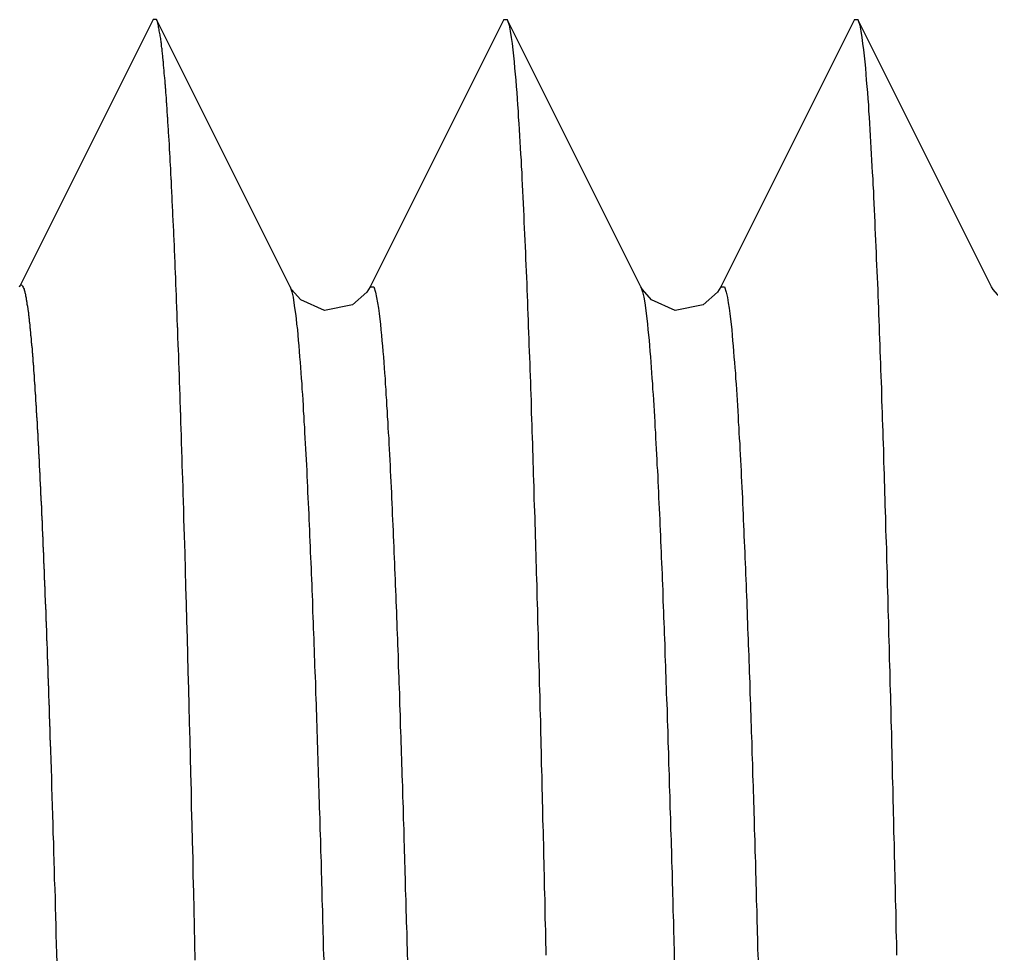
# Model space of a CAD drawing. Header units: millimetres. Extents: x 0 to 3800, y -67 to 2530.
# Drawn here: x 2217.874 to 2222.142, y 978.531 to 982.636 of the extents above; entities that cross this region are included whole.
import ezdxf

# ---------------------------------------------------------------- set-up
doc = ezdxf.new("R2010")
doc.units = ezdxf.units.MM
doc.layers.add('내부선 및 부속', color=4, linetype='Continuous')

msp = doc.modelspace()

# ---------------------------------------------------------------- linework, layer by layer
at = {"layer": '내부선 및 부속', "linetype": 'Continuous'}
for p, q in [((2218.4606, 982.6357), (2217.8738, 981.4625)), ((2218.4752, 982.6357), (2218.4606, 982.6357)), ((2219.0621, 981.4625), (2218.4752, 982.6357)), ((2220.0004, 982.6357), (2219.4136, 981.4625)), ((2220.0004, 982.6357), (2220.015, 982.6357)), ((2220.6019, 981.4625), (2220.015, 982.6357)), ((2221.5402, 982.6357), (2220.9534, 981.4625)), ((2221.5402, 982.6357), (2221.5549, 982.6357)), ((2222.1417, 981.4625), (2221.5549, 982.6357))]:
    msp.add_line(p, q, dxfattribs=at)
at = {"layer": '내부선 및 부속', "linetype": 'Continuous', "flags": 128}
for points in [[(2218.5959, 980.4425), (2218.5959, 980.4485), (2218.5959, 980.4535), (2218.5959, 980.4595), (2218.5959, 980.4655), (2218.5949, 980.4715), (2218.5949, 980.4765), (2218.5949, 980.4825), (2218.5949, 980.4885), (2218.5949, 980.4945), (2218.5949, 980.4995), (2218.5939, 980.5055), (2218.5939, 980.5115), (2218.5939, 980.5175), (2218.5939, 980.5225), (2218.5939, 980.5285), (2218.5939, 980.5345), (2218.5929, 980.5405), (2218.5929, 980.5455), (2218.5929, 980.5515), (2218.5929, 980.5575), (2218.5929, 980.5625), (2218.5919, 980.5685), (2218.5919, 980.5745), (2218.5919, 980.5805), (2218.5919, 980.5855), (2218.5919, 980.5915), (2218.5919, 980.5975), (2218.5909, 980.6035), (2218.5909, 980.6085), (2218.5909, 980.6145), (2218.5909, 980.6205), (2218.5909, 980.6265), (2218.5909, 980.6315), (2218.5899, 980.6375), (2218.5899, 980.6435), (2218.5899, 980.6495), (2218.5899, 980.6545), (2218.5899, 980.6605), (2218.5889, 980.6665), (2218.5889, 980.6715), (2218.5889, 980.6775), (2218.5889, 980.6835), (2218.5889, 980.6895), (2218.5889, 980.6945), (2218.5879, 980.7005), (2218.5879, 980.7065), (2218.5879, 980.7125), (2218.5879, 980.7175), (2218.5879, 980.7235), (2218.5869, 980.7295), (2218.5869, 980.7355), (2218.5869, 980.7405), (2218.5869, 980.7465), (2218.5869, 980.7525), (2218.5869, 980.7585), (2218.5859, 980.7635), (2218.5859, 980.7695), (2218.5859, 980.7755), (2218.5859, 980.7805), (2218.5859, 980.7865), (2218.5849, 980.7925), (2218.5849, 980.7985), (2218.5849, 980.8035), (2218.5849, 980.8095), (2218.5849, 980.8155), (2218.5849, 980.8215), (2218.5839, 980.8265), (2218.5839, 980.8325), (2218.5839, 980.8385), (2218.5839, 980.8445), (2218.5839, 980.8495), (2218.5829, 980.8555), (2218.5829, 980.8615), (2218.5829, 980.8675), (2218.5829, 980.8725), (2218.5829, 980.8785), (2218.5819, 980.8845), (2218.5819, 980.8895), (2218.5819, 980.8955), (2218.5819, 980.9015), (2218.5819, 980.9075), (2218.5809, 980.9125), (2218.5809, 980.9185), (2218.5809, 980.9245), (2218.5809, 980.9305), (2218.5809, 980.9355), (2218.5809, 980.9415), (2218.5799, 980.9475), (2218.5799, 980.9535), (2218.5799, 980.9585), (2218.5799, 980.9645), (2218.5799, 980.9705), (2218.5789, 980.9765), (2218.5789, 980.9815), (2218.5789, 980.9875), (2218.5789, 980.9935), (2218.5789, 980.9985), (2218.5779, 981.0045), (2218.5779, 981.0105), (2218.5779, 981.0165), (2218.5779, 981.0165), (2218.5779, 981.0215), (2218.5779, 981.0275), (2218.5769, 981.0335), (2218.5769, 981.0395), (2218.5769, 981.0445), (2218.5769, 981.0505), (2218.5769, 981.0565), (2218.5759, 981.0625), (2218.5759, 981.0675), (2218.5759, 981.0735), (2218.5759, 981.0795), (2218.5759, 981.0855), (2218.5749, 981.0905), (2218.5749, 981.0965), (2218.5749, 981.1025), (2218.5749, 981.1075), (2218.5749, 981.1135), (2218.5739, 981.1195), (2218.5739, 981.1255), (2218.5739, 981.1305), (2218.5739, 981.1365), (2218.5739, 981.1425), (2218.5729, 981.1485), (2218.5729, 981.1535), (2218.5729, 981.1595), (2218.5729, 981.1655), (2218.5729, 981.1715), (2218.5719, 981.1765), (2218.5719, 981.1825), (2218.5719, 981.1885), (2218.5719, 981.1935), (2218.5709, 981.1995), (2218.5709, 981.2055), (2218.5709, 981.2115), (2218.5709, 981.2165), (2218.5709, 981.2225), (2218.5699, 981.2285), (2218.5699, 981.2345), (2218.5699, 981.2395), (2218.5699, 981.2455), (2218.5699, 981.2515), (2218.5689, 981.2575), (2218.5689, 981.2625), (2218.5689, 981.2685), (2218.5689, 981.2745), (2218.5689, 981.2805), (2218.5679, 981.2855), (2218.5679, 981.2915), (2218.5679, 981.2975), (2218.5679, 981.3025), (2218.5669, 981.3085), (2218.5669, 981.3145), (2218.5669, 981.3205), (2218.5669, 981.3255), (2218.5669, 981.3315), (2218.5659, 981.3375), (2218.5659, 981.3435), (2218.5659, 981.3485), (2218.5659, 981.3545), (2218.5649, 981.3605), (2218.5649, 981.3665), (2218.5649, 981.3715), (2218.5649, 981.3775), (2218.5649, 981.3835), (2218.5639, 981.3895), (2218.5639, 981.3945), (2218.5639, 981.4005), (2218.5639, 981.4065), (2218.5629, 981.4115), (2218.5629, 981.4175), (2218.5629, 981.4235), (2218.5629, 981.4295), (2218.5629, 981.4345), (2218.5619, 981.4405), (2218.5619, 981.4465), (2218.5619, 981.4525), (2218.5619, 981.4575), (2218.5609, 981.4635), (2218.5609, 981.4695), (2218.5609, 981.4755), (2218.5609, 981.4805), (2218.5609, 981.4865), (2218.5599, 981.4925), (2218.5599, 981.4975), (2218.5599, 981.5035), (2218.5599, 981.5095), (2218.5589, 981.5155), (2218.5589, 981.5205), (2218.5589, 981.5265), (2218.5589, 981.5325), (2218.5579, 981.5385), (2218.5579, 981.5435), (2218.5579, 981.5495), (2218.5579, 981.5555), (2218.5569, 981.5615), (2218.5569, 981.5665), (2218.5569, 981.5725), (2218.5569, 981.5785), (2218.5559, 981.5845), (2218.5559, 981.5895), (2218.5559, 981.5895), (2218.5559, 981.5955), (2218.5559, 981.6015), (2218.5559, 981.6065), (2218.5549, 981.6125), (2218.5549, 981.6185), (2218.5549, 981.6245), (2218.5549, 981.6295), (2218.5539, 981.6355), (2218.5539, 981.6415), (2218.5539, 981.6475), (2218.5539, 981.6525), (2218.5529, 981.6585), (2218.5529, 981.6645), (2218.5529, 981.6705), (2218.5529, 981.6755), (2218.5519, 981.6815), (2218.5519, 981.6875), (2218.5519, 981.6925), (2218.5509, 981.6985), (2218.5509, 981.7045), (2218.5509, 981.7105), (2218.5509, 981.7155), (2218.5499, 981.7215), (2218.5499, 981.7275), (2218.5499, 981.7335), (2218.5499, 981.7385), (2218.5489, 981.7445), (2218.5489, 981.7505), (2218.5489, 981.7565), (2218.5489, 981.7615), (2218.5479, 981.7675), (2218.5479, 981.7735), (2218.5479, 981.7785), (2218.5479, 981.7845), (2218.5469, 981.7905), (2218.5469, 981.7965), (2218.5469, 981.8015), (2218.5459, 981.8075), (2218.5459, 981.8135), (2218.5459, 981.8195), (2218.5459, 981.8245), (2218.5449, 981.8305), (2218.5449, 981.8365), (2218.5449, 981.8425), (2218.5449, 981.8475), (2218.5439, 981.8535), (2218.5439, 981.8595), (2218.5439, 981.8645), (2218.5429, 981.8705), (2218.5429, 981.8765), (2218.5429, 981.8825), (2218.5429, 981.8875), (2218.5419, 981.8935), (2218.5419, 981.8995), (2218.5419, 981.9055), (2218.5409, 981.9105), (2218.5409, 981.9165), (2218.5409, 981.9225), (2218.5409, 981.9285), (2218.5399, 981.9335), (2218.5399, 981.9395), (2218.5399, 981.9455), (2218.5389, 981.9505), (2218.5389, 981.9565), (2218.5389, 981.9625), (2218.5379, 981.9685), (2218.5379, 981.9735), (2218.5379, 981.9795), (2218.5379, 981.9855), (2218.5369, 981.9915), (2218.5369, 981.9965), (2218.5369, 982.0025), (2218.5359, 982.0085), (2218.5359, 982.0135), (2218.5359, 982.0195), (2218.5349, 982.0255), (2218.5349, 982.0315), (2218.5349, 982.0365), (2218.5339, 982.0425), (2218.5339, 982.0485), (2218.5339, 982.0545), (2218.5329, 982.0595), (2218.5329, 982.0655), (2218.5329, 982.0715), (2218.5329, 982.0775), (2218.5319, 982.0825), (2218.5319, 982.0885), (2218.5319, 982.0945), (2218.5309, 982.0995), (2218.5309, 982.1055), (2218.5309, 982.1115), (2218.5299, 982.1175), (2218.5299, 982.1225), (2218.5299, 982.1285), (2218.5289, 982.1345), (2218.5289, 982.1405), (2218.5279, 982.1455), (2218.5279, 982.1515), (2218.5279, 982.1575), (2218.5269, 982.1625), (2218.5269, 982.1625), (2218.5269, 982.1685), (2218.5269, 982.1745), (2218.5259, 982.1805), (2218.5259, 982.1855), (2218.5259, 982.1915), (2218.5249, 982.1975), (2218.5249, 982.2035), (2218.5239, 982.2085), (2218.5239, 982.2145), (2218.5239, 982.2205), (2218.5229, 982.2255), (2218.5229, 982.2315), (2218.5229, 982.2375), (2218.5219, 982.2435), (2218.5219, 982.2485), (2218.5209, 982.2545), (2218.5209, 982.2605), (2218.5209, 982.2665), (2218.5199, 982.2715), (2218.5199, 982.2775), (2218.5189, 982.2835), (2218.5189, 982.2885), (2218.5189, 982.2945), (2218.5179, 982.3005), (2218.5179, 982.3065), (2218.5169, 982.3115), (2218.5169, 982.3175), (2218.5159, 982.3235), (2218.5159, 982.3295), (2218.5149, 982.3345), (2218.5149, 982.3405), (2218.5149, 982.3465), (2218.5139, 982.3515), (2218.5139, 982.3575), (2218.5129, 982.3635), (2218.5129, 982.3695), (2218.5119, 982.3745), (2218.5119, 982.3805), (2218.5109, 982.3865), (2218.5109, 982.3915), (2218.5099, 982.3975), (2218.5099, 982.4035), (2218.5089, 982.4095), (2218.5089, 982.4145), (2218.5079, 982.4205), (2218.5079, 982.4265), (2218.5069, 982.4315), (2218.5069, 982.4375), (2218.5059, 982.4435), (2218.5059, 982.4495), (2218.5049, 982.4545), (2218.5049, 982.4605), (2218.5039, 982.4665), (2218.5029, 982.4725), (2218.5029, 982.4775), (2218.5019, 982.4835), (2218.5019, 982.4895), (2218.5009, 982.4945), (2218.4999, 982.5005), (2218.4999, 982.5065), (2218.4989, 982.5115), (2218.4979, 982.5175), (2218.4979, 982.5235), (2218.4969, 982.5295), (2218.4959, 982.5345), (2218.4959, 982.5405), (2218.4949, 982.5465), (2218.4939, 982.5515), (2218.4929, 982.5575), (2218.4919, 982.5635), (2218.4909, 982.5685), (2218.4899, 982.5745), (2218.4889, 982.5805), (2218.4879, 982.5855), (2218.4869, 982.5915), (2218.4859, 982.5975), (2218.4849, 982.6025), (2218.4839, 982.6085), (2218.4829, 982.6135), (2218.4809, 982.6195), (2218.4799, 982.6255), (2218.4779, 982.6305), (2218.4749, 982.6355), (2218.4749, 982.6355)], [(2220.0149, 982.6355), (2220.0239, 982.6105), (2220.0289, 982.5835), (2220.0329, 982.5565), (2220.0369, 982.5295), (2220.0399, 982.5025), (2220.0429, 982.4765), (2220.0459, 982.4495), (2220.0479, 982.4225), (2220.0499, 982.3955), (2220.0529, 982.3685), (2220.0549, 982.3415), (2220.0569, 982.3145), (2220.0589, 982.2875), (2220.0609, 982.2605), (2220.0629, 982.2335), (2220.0639, 982.2065), (2220.0659, 982.1795), (2220.0679, 982.1525), (2220.0699, 982.1255), (2220.0709, 982.0985), (2220.0729, 982.0715), (2220.0739, 982.0445), (2220.0759, 982.0175), (2220.0769, 981.9905), (2220.0789, 981.9635), (2220.0799, 981.9365), (2220.0809, 981.9095), (2220.0829, 981.8825), (2220.0839, 981.8555), (2220.0849, 981.8285), (2220.0869, 981.8005), (2220.0879, 981.7735), (2220.0889, 981.7465), (2220.0899, 981.7195), (2220.0919, 981.6925), (2220.0929, 981.6655), (2220.0939, 981.6385), (2220.0949, 981.6115), (2220.0959, 981.5845), (2220.0969, 981.5575), (2220.0989, 981.5305), (2220.0999, 981.5035), (2220.1009, 981.4765), (2220.1019, 981.4495), (2220.1029, 981.4225), (2220.1039, 981.3955), (2220.1049, 981.3685), (2220.1059, 981.3415), (2220.1069, 981.3145), (2220.1079, 981.2875), (2220.1089, 981.2605), (2220.1099, 981.2335), (2220.1109, 981.2065), (2220.1119, 981.1795), (2220.1129, 981.1525), (2220.1139, 981.1255), (2220.1149, 981.0985), (2220.1159, 981.0705), (2220.1169, 981.0435), (2220.1179, 981.0165), (2220.1189, 980.9895), (2220.1199, 980.9625), (2220.1209, 980.9355), (2220.1209, 980.9085), (2220.1219, 980.8815), (2220.1229, 980.8545), (2220.1239, 980.8275), (2220.1249, 980.8005), (2220.1259, 980.7735), (2220.1269, 980.7465), (2220.1279, 980.7195), (2220.1279, 980.6925), (2220.1289, 980.6655), (2220.1299, 980.6385), (2220.1309, 980.6115), (2220.1319, 980.5845), (2220.1329, 980.5575), (2220.1329, 980.5305), (2220.1339, 980.5035), (2220.1349, 980.4755), (2220.1359, 980.4485), (2220.1369, 980.4215), (2220.1379, 980.3945), (2220.1379, 980.3675), (2220.1389, 980.3405), (2220.1399, 980.3135), (2220.1409, 980.2865), (2220.1409, 980.2595), (2220.1419, 980.2325), (2220.1429, 980.2055), (2220.1439, 980.1785), (2220.1449, 980.1515), (2220.1449, 980.1245), (2220.1459, 980.0975), (2220.1469, 980.0705), (2220.1479, 980.0435), (2220.1479, 980.0165), (2220.1489, 979.9895), (2220.1499, 979.9625), (2220.1509, 979.9355), (2220.1509, 979.9355), (2220.1509, 979.9075), (2220.1519, 979.8805), (2220.1529, 979.8535), (2220.1529, 979.8265), (2220.1539, 979.7995), (2220.1549, 979.7725), (2220.1559, 979.7455), (2220.1559, 979.7185), (2220.1569, 979.6915), (2220.1579, 979.6645), (2220.1579, 979.6375), (2220.1589, 979.6105), (2220.1599, 979.5835), (2220.1609, 979.5565), (2220.1609, 979.5295), (2220.1619, 979.5025), (2220.1629, 979.4755), (2220.1629, 979.4485), (2220.1639, 979.4215), (2220.1649, 979.3945), (2220.1649, 979.3665), (2220.1659, 979.3395), (2220.1669, 979.3125), (2220.1669, 979.2855), (2220.1679, 979.2585), (2220.1689, 979.2315), (2220.1689, 979.2045), (2220.1699, 979.1775), (2220.1709, 979.1505), (2220.1709, 979.1235), (2220.1719, 979.0965), (2220.1729, 979.0695), (2220.1729, 979.0425), (2220.1739, 979.0155), (2220.1739, 978.9885), (2220.1749, 978.9615), (2220.1759, 978.9345), (2220.1759, 978.9075), (2220.1769, 978.8805), (2220.1779, 978.8525), (2220.1779, 978.8255), (2220.1789, 978.7985), (2220.1799, 978.7715), (2220.1799, 978.7445), (2220.1809, 978.7175), (2220.1809, 978.6905), (2220.1819, 978.6635), (2220.1829, 978.6365), (2220.1829, 978.6095), (2220.1839, 978.5825), (2220.1849, 978.5555), (2220.1849, 978.5285)], [(2221.5549, 982.6355), (2221.5639, 982.6105), (2221.5679, 982.5835), (2221.5729, 982.5565), (2221.5759, 982.5295), (2221.5799, 982.5025), (2221.5829, 982.4765), (2221.5849, 982.4495), (2221.5879, 982.4225), (2221.5899, 982.3955), (2221.5919, 982.3685), (2221.5949, 982.3415), (2221.5969, 982.3145), (2221.5989, 982.2875), (2221.6009, 982.2605), (2221.6019, 982.2335), (2221.6039, 982.2065), (2221.6059, 982.1795), (2221.6079, 982.1525), (2221.6089, 982.1255), (2221.6109, 982.0985), (2221.6119, 982.0715), (2221.6139, 982.0445), (2221.6149, 982.0175), (2221.6169, 981.9905), (2221.6179, 981.9635), (2221.6199, 981.9365), (2221.6209, 981.9095), (2221.6229, 981.8825), (2221.6239, 981.8555), (2221.6249, 981.8285), (2221.6259, 981.8005), (2221.6279, 981.7735), (2221.6289, 981.7465), (2221.6299, 981.7195), (2221.6309, 981.6925), (2221.6329, 981.6655), (2221.6339, 981.6385), (2221.6349, 981.6115), (2221.6359, 981.5845), (2221.6369, 981.5575), (2221.6379, 981.5305), (2221.6389, 981.5035), (2221.6409, 981.4765), (2221.6419, 981.4495), (2221.6429, 981.4225), (2221.6439, 981.3955), (2221.6449, 981.3685), (2221.6459, 981.3415), (2221.6469, 981.3145), (2221.6479, 981.2875), (2221.6489, 981.2605), (2221.6499, 981.2335), (2221.6509, 981.2065), (2221.6519, 981.1795), (2221.6529, 981.1525), (2221.6539, 981.1255), (2221.6549, 981.0985), (2221.6559, 981.0705), (2221.6569, 981.0435), (2221.6579, 981.0165), (2221.6589, 980.9895), (2221.6589, 980.9625), (2221.6599, 980.9355), (2221.6609, 980.9085), (2221.6619, 980.8815), (2221.6629, 980.8545), (2221.6639, 980.8275), (2221.6649, 980.8005), (2221.6659, 980.7735), (2221.6669, 980.7465), (2221.6669, 980.7195), (2221.6679, 980.6925), (2221.6689, 980.6655), (2221.6699, 980.6385), (2221.6709, 980.6115), (2221.6719, 980.5845), (2221.6719, 980.5575), (2221.6729, 980.5305), (2221.6739, 980.5035), (2221.6749, 980.4755), (2221.6759, 980.4485), (2221.6769, 980.4215), (2221.6769, 980.3945), (2221.6779, 980.3675), (2221.6789, 980.3405), (2221.6799, 980.3135), (2221.6809, 980.2865), (2221.6809, 980.2595), (2221.6819, 980.2325), (2221.6829, 980.2055), (2221.6839, 980.1785), (2221.6839, 980.1515), (2221.6849, 980.1245), (2221.6859, 980.0975), (2221.6869, 980.0705), (2221.6869, 980.0435), (2221.6879, 980.0165), (2221.6889, 979.9895), (2221.6899, 979.9625), (2221.6899, 979.9355), (2221.6899, 979.9355), (2221.6909, 979.9075), (2221.6919, 979.8805), (2221.6929, 979.8535), (2221.6929, 979.8265), (2221.6939, 979.7995), (2221.6949, 979.7725), (2221.6949, 979.7455), (2221.6959, 979.7185), (2221.6969, 979.6915), (2221.6979, 979.6645), (2221.6979, 979.6375), (2221.6989, 979.6105), (2221.6999, 979.5835), (2221.6999, 979.5565), (2221.7009, 979.5295), (2221.7019, 979.5025), (2221.7019, 979.4755), (2221.7029, 979.4485), (2221.7039, 979.4215), (2221.7039, 979.3945), (2221.7049, 979.3665), (2221.7059, 979.3395), (2221.7059, 979.3125), (2221.7069, 979.2855), (2221.7079, 979.2585), (2221.7079, 979.2315), (2221.7089, 979.2045), (2221.7099, 979.1775), (2221.7099, 979.1505), (2221.7109, 979.1235), (2221.7119, 979.0965), (2221.7119, 979.0695), (2221.7129, 979.0425), (2221.7139, 979.0155), (2221.7139, 978.9885), (2221.7149, 978.9615), (2221.7159, 978.9345), (2221.7159, 978.9075), (2221.7169, 978.8805), (2221.7169, 978.8535), (2221.7179, 978.8255), (2221.7189, 978.7985), (2221.7189, 978.7715), (2221.7199, 978.7445), (2221.7209, 978.7175), (2221.7209, 978.6905), (2221.7219, 978.6635), (2221.7219, 978.6365), (2221.7229, 978.6095), (2221.7239, 978.5825), (2221.7239, 978.5555), (2221.7249, 978.5285)], [(2217.8739, 981.4625), (2217.8759, 981.4665), (2217.8789, 981.4695), (2217.8829, 981.4705), (2217.8859, 981.4685), (2217.8879, 981.4655), (2217.8899, 981.4605), (2217.8919, 981.4565), (2217.8939, 981.4525), (2217.8949, 981.4485), (2217.8959, 981.4445), (2217.8969, 981.4405), (2217.8979, 981.4375), (2217.8989, 981.4335), (2217.8999, 981.4295), (2217.8999, 981.4255), (2217.9009, 981.4225), (2217.9019, 981.4185), (2217.9029, 981.4145), (2217.9029, 981.4105), (2217.9039, 981.4065), (2217.9049, 981.4025), (2217.9049, 981.3985), (2217.9059, 981.3945), (2217.9069, 981.3905), (2217.9069, 981.3865), (2217.9079, 981.3815), (2217.9089, 981.3775), (2217.9089, 981.3735), (2217.9099, 981.3695), (2217.9109, 981.3655), (2217.9109, 981.3615), (2217.9119, 981.3575), (2217.9119, 981.3535), (2217.9129, 981.3495), (2217.9129, 981.3455), (2217.9139, 981.3415), (2217.9139, 981.3375), (2217.9149, 981.3335), (2217.9149, 981.3295), (2217.9149, 981.3255), (2217.9159, 981.3215), (2217.9159, 981.3175), (2217.9169, 981.3135), (2217.9169, 981.3095), (2217.9179, 981.3055), (2217.9179, 981.3015), (2217.9189, 981.2975), (2217.9189, 981.2935), (2217.9189, 981.2895), (2217.9199, 981.2855), (2217.9199, 981.2815), (2217.9209, 981.2775), (2217.9209, 981.2735), (2217.9209, 981.2695), (2217.9219, 981.2655), (2217.9219, 981.2615), (2217.9229, 981.2575), (2217.9229, 981.2535), (2217.9229, 981.2495), (2217.9239, 981.2455), (2217.9239, 981.2415), (2217.9249, 981.2375), (2217.9249, 981.2335), (2217.9249, 981.2295), (2217.9259, 981.2255), (2217.9259, 981.2215), (2217.9259, 981.2175), (2217.9269, 981.2135), (2217.9269, 981.2095), (2217.9269, 981.2055), (2217.9279, 981.2015), (2217.9279, 981.1975), (2217.9289, 981.1935), (2217.9289, 981.1895), (2217.9289, 981.1855), (2217.9299, 981.1815), (2217.9299, 981.1775), (2217.9299, 981.1735), (2217.9309, 981.1695), (2217.9309, 981.1655), (2217.9309, 981.1615), (2217.9309, 981.1575), (2217.9319, 981.1535), (2217.9319, 981.1495), (2217.9319, 981.1455), (2217.9329, 981.1415), (2217.9329, 981.1375), (2217.9329, 981.1325), (2217.9339, 981.1285), (2217.9339, 981.1245), (2217.9339, 981.1205), (2217.9349, 981.1165), (2217.9349, 981.1125), (2217.9349, 981.1085), (2217.9349, 981.1045), (2217.9359, 981.1005), (2217.9359, 981.0965), (2217.9359, 981.0925), (2217.9369, 981.0885), (2217.9369, 981.0845), (2217.9369, 981.0845), (2217.9369, 981.0805), (2217.9379, 981.0765), (2217.9379, 981.0725), (2217.9379, 981.0685), (2217.9379, 981.0645), (2217.9389, 981.0605), (2217.9389, 981.0565), (2217.9389, 981.0525), (2217.9389, 981.0485), (2217.9399, 981.0445), (2217.9399, 981.0405), (2217.9399, 981.0365), (2217.9409, 981.0325), (2217.9409, 981.0285), (2217.9409, 981.0245), (2217.9409, 981.0205), (2217.9419, 981.0165), (2217.9419, 981.0125), (2217.9419, 981.0085), (2217.9419, 981.0045), (2217.9429, 981.0005), (2217.9429, 980.9965), (2217.9429, 980.9925), (2217.9439, 980.9875), (2217.9439, 980.9835), (2217.9439, 980.9795), (2217.9439, 980.9755), (2217.9449, 980.9715), (2217.9449, 980.9675), (2217.9449, 980.9635), (2217.9449, 980.9595), (2217.9459, 980.9555), (2217.9459, 980.9515), (2217.9459, 980.9475), (2217.9459, 980.9435), (2217.9469, 980.9395), (2217.9469, 980.9355), (2217.9469, 980.9315), (2217.9469, 980.9275), (2217.9479, 980.9235), (2217.9479, 980.9195), (2217.9479, 980.9155), (2217.9479, 980.9115), (2217.9489, 980.9075), (2217.9489, 980.9035), (2217.9489, 980.8995), (2217.9489, 980.8955), (2217.9489, 980.8915), (2217.9499, 980.8875), (2217.9499, 980.8835), (2217.9499, 980.8795), (2217.9499, 980.8755), (2217.9509, 980.8715), (2217.9509, 980.8675), (2217.9509, 980.8635), (2217.9509, 980.8595), (2217.9519, 980.8555), (2217.9519, 980.8505), (2217.9519, 980.8465), (2217.9519, 980.8425), (2217.9519, 980.8385), (2217.9529, 980.8345), (2217.9529, 980.8305), (2217.9529, 980.8265), (2217.9529, 980.8225), (2217.9539, 980.8185), (2217.9539, 980.8145), (2217.9539, 980.8105), (2217.9539, 980.8065), (2217.9539, 980.8025), (2217.9549, 980.7985), (2217.9549, 980.7945), (2217.9549, 980.7905), (2217.9549, 980.7865), (2217.9559, 980.7825), (2217.9559, 980.7785), (2217.9559, 980.7745), (2217.9559, 980.7705), (2217.9559, 980.7665), (2217.9569, 980.7625), (2217.9569, 980.7585), (2217.9569, 980.7545), (2217.9569, 980.7505), (2217.9579, 980.7465), (2217.9579, 980.7425), (2217.9579, 980.7385), (2217.9579, 980.7345), (2217.9579, 980.7305), (2217.9589, 980.7265), (2217.9589, 980.7215), (2217.9589, 980.7175), (2217.9589, 980.7135), (2217.9589, 980.7095), (2217.9599, 980.7055), (2217.9599, 980.7015), (2217.9599, 980.6975), (2217.9599, 980.6935), (2217.9599, 980.6895), (2217.9609, 980.6855), (2217.9609, 980.6815), (2217.9609, 980.6815), (2217.9609, 980.6775), (2217.9609, 980.6735), (2217.9609, 980.6695), (2217.9619, 980.6655), (2217.9619, 980.6615), (2217.9619, 980.6575), (2217.9619, 980.6535), (2217.9619, 980.6495), (2217.9629, 980.6455), (2217.9629, 980.6415), (2217.9629, 980.6375), (2217.9629, 980.6335), (2217.9629, 980.6295), (2217.9639, 980.6255), (2217.9639, 980.6215), (2217.9639, 980.6175), (2217.9639, 980.6135), (2217.9639, 980.6095), (2217.9649, 980.6055), (2217.9649, 980.6015), (2217.9649, 980.5965), (2217.9649, 980.5925), (2217.9649, 980.5885), (2217.9659, 980.5845), (2217.9659, 980.5805), (2217.9659, 980.5765), (2217.9659, 980.5725), (2217.9659, 980.5685), (2217.9669, 980.5645), (2217.9669, 980.5605), (2217.9669, 980.5565), (2217.9669, 980.5525), (2217.9669, 980.5485), (2217.9679, 980.5445), (2217.9679, 980.5405), (2217.9679, 980.5365), (2217.9679, 980.5325), (2217.9679, 980.5285), (2217.9679, 980.5245), (2217.9689, 980.5205), (2217.9689, 980.5165), (2217.9689, 980.5125), (2217.9689, 980.5085), (2217.9689, 980.5045), (2217.9699, 980.5005), (2217.9699, 980.4965), (2217.9699, 980.4925), (2217.9699, 980.4885), (2217.9699, 980.4845), (2217.9709, 980.4805), (2217.9709, 980.4755), (2217.9709, 980.4715), (2217.9709, 980.4675), (2217.9709, 980.4635), (2217.9709, 980.4595), (2217.9719, 980.4555), (2217.9719, 980.4515), (2217.9719, 980.4475), (2217.9719, 980.4435), (2217.9719, 980.4395), (2217.9729, 980.4355), (2217.9729, 980.4315), (2217.9729, 980.4275), (2217.9729, 980.4235), (2217.9729, 980.4195), (2217.9729, 980.4155), (2217.9739, 980.4115), (2217.9739, 980.4075), (2217.9739, 980.4035), (2217.9739, 980.3995), (2217.9739, 980.3955), (2217.9739, 980.3915), (2217.9749, 980.3875), (2217.9749, 980.3835), (2217.9749, 980.3795), (2217.9749, 980.3755), (2217.9749, 980.3715), (2217.9749, 980.3675), (2217.9759, 980.3635), (2217.9759, 980.3595), (2217.9759, 980.3545), (2217.9759, 980.3505), (2217.9759, 980.3465), (2217.9769, 980.3425), (2217.9769, 980.3385), (2217.9769, 980.3345), (2217.9769, 980.3305), (2217.9769, 980.3265), (2217.9769, 980.3225), (2217.9779, 980.3185), (2217.9779, 980.3145), (2217.9779, 980.3105), (2217.9779, 980.3065), (2217.9779, 980.3025), (2217.9779, 980.2985), (2217.9789, 980.2945), (2217.9789, 980.2905), (2217.9789, 980.2865), (2217.9789, 980.2825), (2217.9789, 980.2785), (2217.9789, 980.2785), (2217.9789, 980.2745), (2217.9799, 980.2705), (2217.9799, 980.2665), (2217.9799, 980.2625), (2217.9799, 980.2585), (2217.9799, 980.2545), (2217.9799, 980.2505), (2217.9809, 980.2465), (2217.9809, 980.2425), (2217.9809, 980.2375), (2217.9809, 980.2335), (2217.9809, 980.2295), (2217.9809, 980.2255), (2217.9819, 980.2215), (2217.9819, 980.2175), (2217.9819, 980.2135), (2217.9819, 980.2095), (2217.9819, 980.2055), (2217.9819, 980.2015), (2217.9829, 980.1975), (2217.9829, 980.1935), (2217.9829, 980.1895), (2217.9829, 980.1855), (2217.9829, 980.1815), (2217.9829, 980.1775), (2217.9839, 980.1735), (2217.9839, 980.1695), (2217.9839, 980.1655), (2217.9839, 980.1615), (2217.9839, 980.1575), (2217.9839, 980.1535), (2217.9839, 980.1495), (2217.9849, 980.1455), (2217.9849, 980.1415), (2217.9849, 980.1375), (2217.9849, 980.1335), (2217.9849, 980.1295), (2217.9849, 980.1255), (2217.9859, 980.1215), (2217.9859, 980.1165), (2217.9859, 980.1125), (2217.9859, 980.1085), (2217.9859, 980.1045), (2217.9859, 980.1005), (2217.9869, 980.0965), (2217.9869, 980.0925), (2217.9869, 980.0885), (2217.9869, 980.0845), (2217.9869, 980.0805), (2217.9869, 980.0765), (2217.9869, 980.0725), (2217.9879, 980.0685), (2217.9879, 980.0645), (2217.9879, 980.0605), (2217.9879, 980.0565), (2217.9879, 980.0525), (2217.9879, 980.0485), (2217.9889, 980.0445), (2217.9889, 980.0405), (2217.9889, 980.0365), (2217.9889, 980.0325), (2217.9889, 980.0285), (2217.9889, 980.0245), (2217.9889, 980.0205), (2217.9899, 980.0165), (2217.9899, 980.0125), (2217.9899, 980.0085), (2217.9899, 980.0045), (2217.9899, 979.9995), (2217.9899, 979.9955), (2217.9909, 979.9915), (2217.9909, 979.9875), (2217.9909, 979.9835), (2217.9909, 979.9795), (2217.9909, 979.9755), (2217.9909, 979.9715), (2217.9909, 979.9675), (2217.9919, 979.9635), (2217.9919, 979.9595), (2217.9919, 979.9555), (2217.9919, 979.9515), (2217.9919, 979.9475), (2217.9919, 979.9435), (2217.9919, 979.9395), (2217.9929, 979.9355), (2217.9929, 979.9315), (2217.9929, 979.9275), (2217.9929, 979.9235), (2217.9929, 979.9195), (2217.9929, 979.9155), (2217.9929, 979.9115), (2217.9939, 979.9075), (2217.9939, 979.9035), (2217.9939, 979.8995), (2217.9939, 979.8955), (2217.9939, 979.8915), (2217.9939, 979.8875), (2217.9949, 979.8825), (2217.9949, 979.8785), (2217.9949, 979.8745), (2217.9949, 979.8745), (2217.9949, 979.8705), (2217.9949, 979.8665), (2217.9949, 979.8625), (2217.9949, 979.8585), (2217.9959, 979.8545), (2217.9959, 979.8505), (2217.9959, 979.8465), (2217.9959, 979.8425), (2217.9959, 979.8385), (2217.9959, 979.8345), (2217.9959, 979.8305), (2217.9969, 979.8265), (2217.9969, 979.8225), (2217.9969, 979.8185), (2217.9969, 979.8145), (2217.9969, 979.8105), (2217.9969, 979.8065), (2217.9969, 979.8025), (2217.9979, 979.7985), (2217.9979, 979.7945), (2217.9979, 979.7905), (2217.9979, 979.7865), (2217.9979, 979.7825), (2217.9979, 979.7785), (2217.9979, 979.7745), (2217.9989, 979.7705), (2217.9989, 979.7655), (2217.9989, 979.7615), (2217.9989, 979.7575), (2217.9989, 979.7535), (2217.9989, 979.7495), (2217.9989, 979.7455), (2217.9999, 979.7415), (2217.9999, 979.7375), (2217.9999, 979.7335), (2217.9999, 979.7295), (2217.9999, 979.7255), (2217.9999, 979.7215), (2217.9999, 979.7175), (2217.9999, 979.7135), (2218.0009, 979.7095), (2218.0009, 979.7055), (2218.0009, 979.7015), (2218.0009, 979.6975), (2218.0009, 979.6935), (2218.0009, 979.6895), (2218.0009, 979.6855), (2218.0019, 979.6815), (2218.0019, 979.6775), (2218.0019, 979.6735), (2218.0019, 979.6695), (2218.0019, 979.6655), (2218.0019, 979.6615), (2218.0019, 979.6575), (2218.0029, 979.6525), (2218.0029, 979.6485), (2218.0029, 979.6445), (2218.0029, 979.6405), (2218.0029, 979.6365), (2218.0029, 979.6325), (2218.0029, 979.6285), (2218.0039, 979.6245), (2218.0039, 979.6205), (2218.0039, 979.6165), (2218.0039, 979.6125), (2218.0039, 979.6085), (2218.0039, 979.6045), (2218.0039, 979.6005), (2218.0039, 979.5965), (2218.0049, 979.5925), (2218.0049, 979.5885), (2218.0049, 979.5845), (2218.0049, 979.5805), (2218.0049, 979.5765), (2218.0049, 979.5725), (2218.0049, 979.5685), (2218.0059, 979.5645), (2218.0059, 979.5605), (2218.0059, 979.5565), (2218.0059, 979.5525), (2218.0059, 979.5485), (2218.0059, 979.5445), (2218.0059, 979.5405), (2218.0059, 979.5355), (2218.0069, 979.5315), (2218.0069, 979.5275), (2218.0069, 979.5235), (2218.0069, 979.5195), (2218.0069, 979.5155), (2218.0069, 979.5115), (2218.0069, 979.5075), (2218.0079, 979.5035), (2218.0079, 979.4995), (2218.0079, 979.4955), (2218.0079, 979.4915), (2218.0079, 979.4875), (2218.0079, 979.4835), (2218.0079, 979.4795), (2218.0079, 979.4755), (2218.0089, 979.4715), (2218.0089, 979.4715), (2218.0089, 979.4675), (2218.0089, 979.4635), (2218.0089, 979.4595), (2218.0089, 979.4555), (2218.0089, 979.4515), (2218.0089, 979.4475), (2218.0099, 979.4435), (2218.0099, 979.4395), (2218.0099, 979.4355), (2218.0099, 979.4315), (2218.0099, 979.4275), (2218.0099, 979.4275)], [(2219.0619, 981.4625), (2219.0699, 981.4405), (2219.0749, 981.4165), (2219.0789, 981.3925), (2219.0819, 981.3695), (2219.0859, 981.3455), (2219.0889, 981.3225), (2219.0909, 981.2985), (2219.0939, 981.2745), (2219.0959, 981.2505), (2219.0979, 981.2275), (2219.0999, 981.2035), (2219.1019, 981.1795), (2219.1039, 981.1555), (2219.1059, 981.1315), (2219.1079, 981.1085), (2219.1099, 981.0845), (2219.1109, 981.0605), (2219.1129, 981.0365), (2219.1139, 981.0125), (2219.1159, 980.9895), (2219.1179, 980.9655), (2219.1189, 980.9415), (2219.1199, 980.9175), (2219.1219, 980.8935), (2219.1229, 980.8695), (2219.1249, 980.8465), (2219.1259, 980.8225), (2219.1269, 980.7985), (2219.1289, 980.7745), (2219.1299, 980.7505), (2219.1309, 980.7265), (2219.1319, 980.7035), (2219.1339, 980.6795), (2219.1349, 980.6555), (2219.1359, 980.6315), (2219.1369, 980.6075), (2219.1379, 980.5835), (2219.1389, 980.5605), (2219.1399, 980.5365), (2219.1419, 980.5125), (2219.1429, 980.4885), (2219.1439, 980.4645), (2219.1449, 980.4405), (2219.1459, 980.4175), (2219.1469, 980.3935), (2219.1479, 980.3695), (2219.1489, 980.3455), (2219.1499, 980.3215), (2219.1509, 980.2975), (2219.1519, 980.2735), (2219.1529, 980.2505), (2219.1539, 980.2265), (2219.1549, 980.2025), (2219.1559, 980.1785), (2219.1569, 980.1545), (2219.1579, 980.1305), (2219.1589, 980.1075), (2219.1599, 980.0835), (2219.1609, 980.0595), (2219.1609, 980.0355), (2219.1619, 980.0115), (2219.1629, 979.9875), (2219.1639, 979.9635), (2219.1649, 979.9405), (2219.1659, 979.9165), (2219.1669, 979.8925), (2219.1679, 979.8685), (2219.1679, 979.8445), (2219.1689, 979.8205), (2219.1699, 979.7965), (2219.1709, 979.7735), (2219.1719, 979.7495), (2219.1729, 979.7255), (2219.1729, 979.7015), (2219.1739, 979.6775), (2219.1749, 979.6535), (2219.1759, 979.6295), (2219.1769, 979.6065), (2219.1779, 979.5825), (2219.1779, 979.5585), (2219.1789, 979.5345), (2219.1799, 979.5105), (2219.1809, 979.4865), (2219.1809, 979.4625), (2219.1819, 979.4395), (2219.1829, 979.4155), (2219.1839, 979.3915), (2219.1839, 979.3675), (2219.1849, 979.3435), (2219.1859, 979.3195), (2219.1869, 979.2955), (2219.1869, 979.2725), (2219.1879, 979.2485), (2219.1889, 979.2245), (2219.1899, 979.2005), (2219.1899, 979.1765), (2219.1909, 979.1525), (2219.1919, 979.1285), (2219.1929, 979.1055), (2219.1929, 979.0815), (2219.1929, 979.0815), (2219.1939, 979.0575), (2219.1949, 979.0335), (2219.1949, 979.0095), (2219.1959, 978.9855), (2219.1969, 978.9615), (2219.1979, 978.9385), (2219.1979, 978.9145), (2219.1989, 978.8905), (2219.1999, 978.8665), (2219.1999, 978.8425), (2219.2009, 978.8185), (2219.2019, 978.7945), (2219.2019, 978.7715), (2219.2029, 978.7475), (2219.2039, 978.7235), (2219.2039, 978.6995), (2219.2049, 978.6755), (2219.2059, 978.6515), (2219.2059, 978.6275), (2219.2069, 978.6045), (2219.2079, 978.5805), (2219.2079, 978.5565), (2219.2089, 978.5325), (2219.2099, 978.5085)], [(2219.4136, 981.4625), (2219.3991, 981.439), (2219.3359, 981.3836), (2219.2135, 981.3585), (2219.1093, 981.4046), (2219.0688, 981.4505), (2219.062, 981.4627)], [(2219.4139, 981.4625), (2219.4299, 981.4615), (2219.4369, 981.4385), (2219.4419, 981.4155), (2219.4459, 981.3915), (2219.4499, 981.3685), (2219.4529, 981.3445), (2219.4559, 981.3205), (2219.4589, 981.2975), (2219.4609, 981.2735), (2219.4629, 981.2495), (2219.4649, 981.2255), (2219.4679, 981.2025), (2219.4699, 981.1785), (2219.4719, 981.1545), (2219.4729, 981.1305), (2219.4749, 981.1065), (2219.4769, 981.0835), (2219.4789, 981.0595), (2219.4799, 981.0355), (2219.4819, 981.0115), (2219.4829, 980.9875), (2219.4849, 980.9645), (2219.4859, 980.9405), (2219.4879, 980.9165), (2219.4889, 980.8925), (2219.4909, 980.8685), (2219.4919, 980.8445), (2219.4929, 980.8215), (2219.4949, 980.7975), (2219.4959, 980.7735), (2219.4969, 980.7495), (2219.4979, 980.7255), (2219.4999, 980.7015), (2219.5009, 980.6785), (2219.5019, 980.6545), (2219.5029, 980.6305), (2219.5039, 980.6065), (2219.5059, 980.5825), (2219.5069, 980.5585), (2219.5079, 980.5355), (2219.5089, 980.5115), (2219.5099, 980.4875), (2219.5109, 980.4635), (2219.5119, 980.4395), (2219.5129, 980.4155), (2219.5139, 980.3915), (2219.5149, 980.3685), (2219.5159, 980.3445), (2219.5169, 980.3205), (2219.5179, 980.2965), (2219.5189, 980.2725), (2219.5199, 980.2485), (2219.5209, 980.2255), (2219.5219, 980.2015), (2219.5229, 980.1775), (2219.5239, 980.1535), (2219.5249, 980.1295), (2219.5259, 980.1055), (2219.5269, 980.0815), (2219.5279, 980.0585), (2219.5289, 980.0345), (2219.5299, 980.0105), (2219.5309, 979.9865), (2219.5309, 979.9625), (2219.5319, 979.9385), (2219.5329, 979.9155), (2219.5339, 979.8915), (2219.5349, 979.8675), (2219.5359, 979.8435), (2219.5369, 979.8195), (2219.5369, 979.7955), (2219.5379, 979.7715), (2219.5389, 979.7485), (2219.5399, 979.7245), (2219.5409, 979.7005), (2219.5419, 979.6765), (2219.5419, 979.6525), (2219.5429, 979.6285), (2219.5439, 979.6045), (2219.5449, 979.5815), (2219.5459, 979.5575), (2219.5459, 979.5335), (2219.5469, 979.5095), (2219.5479, 979.4855), (2219.5489, 979.4615), (2219.5499, 979.4375), (2219.5499, 979.4145), (2219.5509, 979.3905), (2219.5519, 979.3665), (2219.5529, 979.3425), (2219.5529, 979.3185), (2219.5539, 979.2945), (2219.5549, 979.2705), (2219.5559, 979.2475), (2219.5559, 979.2235), (2219.5569, 979.1995), (2219.5579, 979.1755), (2219.5579, 979.1515), (2219.5589, 979.1275), (2219.5599, 979.1035), (2219.5599, 979.1035), (2219.5609, 979.0805), (2219.5609, 979.0565), (2219.5619, 979.0325), (2219.5629, 979.0085), (2219.5629, 978.9845), (2219.5639, 978.9605), (2219.5649, 978.9365), (2219.5659, 978.9135), (2219.5659, 978.8895), (2219.5669, 978.8655), (2219.5679, 978.8415), (2219.5679, 978.8175), (2219.5689, 978.7935), (2219.5699, 978.7695), (2219.5699, 978.7465), (2219.5709, 978.7225), (2219.5719, 978.6985), (2219.5719, 978.6745), (2219.5729, 978.6505), (2219.5739, 978.6265), (2219.5739, 978.6025), (2219.5749, 978.5795), (2219.5759, 978.5555), (2219.5759, 978.5315), (2219.5769, 978.5075)], [(2220.9534, 981.4625), (2220.9389, 981.439), (2220.8758, 981.3836), (2220.7533, 981.3585), (2220.6491, 981.4046), (2220.6086, 981.4505), (2220.6018, 981.4627)], [(2220.6019, 981.4625), (2220.6099, 981.4405), (2220.6149, 981.4165), (2220.6189, 981.3925), (2220.6219, 981.3695), (2220.6249, 981.3455), (2220.6279, 981.3225), (2220.6309, 981.2985), (2220.6329, 981.2745), (2220.6359, 981.2505), (2220.6379, 981.2275), (2220.6399, 981.2035), (2220.6419, 981.1795), (2220.6439, 981.1555), (2220.6459, 981.1315), (2220.6479, 981.1085), (2220.6489, 981.0845), (2220.6509, 981.0605), (2220.6529, 981.0365), (2220.6539, 981.0125), (2220.6559, 980.9895), (2220.6569, 980.9655), (2220.6589, 980.9415), (2220.6599, 980.9175), (2220.6619, 980.8935), (2220.6629, 980.8695), (2220.6639, 980.8465), (2220.6659, 980.8225), (2220.6669, 980.7985), (2220.6679, 980.7745), (2220.6699, 980.7505), (2220.6709, 980.7265), (2220.6719, 980.7035), (2220.6729, 980.6795), (2220.6749, 980.6555), (2220.6759, 980.6315), (2220.6769, 980.6075), (2220.6779, 980.5835), (2220.6789, 980.5605), (2220.6799, 980.5365), (2220.6809, 980.5125), (2220.6829, 980.4885), (2220.6839, 980.4645), (2220.6849, 980.4405), (2220.6859, 980.4175), (2220.6869, 980.3935), (2220.6879, 980.3695), (2220.6889, 980.3455), (2220.6899, 980.3215), (2220.6909, 980.2975), (2220.6919, 980.2735), (2220.6929, 980.2505), (2220.6939, 980.2265), (2220.6949, 980.2025), (2220.6959, 980.1785), (2220.6969, 980.1545), (2220.6979, 980.1305), (2220.6979, 980.1075), (2220.6989, 980.0835), (2220.6999, 980.0595), (2220.7009, 980.0355), (2220.7019, 980.0115), (2220.7029, 979.9875), (2220.7039, 979.9635), (2220.7049, 979.9405), (2220.7059, 979.9165), (2220.7069, 979.8925), (2220.7069, 979.8685), (2220.7079, 979.8445), (2220.7089, 979.8205), (2220.7099, 979.7965), (2220.7109, 979.7735), (2220.7119, 979.7495), (2220.7119, 979.7255), (2220.7129, 979.7015), (2220.7139, 979.6775), (2220.7149, 979.6535), (2220.7159, 979.6295), (2220.7169, 979.6065), (2220.7169, 979.5825), (2220.7179, 979.5585), (2220.7189, 979.5345), (2220.7199, 979.5105), (2220.7199, 979.4865), (2220.7209, 979.4625), (2220.7219, 979.4395), (2220.7229, 979.4155), (2220.7239, 979.3915), (2220.7239, 979.3675), (2220.7249, 979.3435), (2220.7259, 979.3195), (2220.7269, 979.2955), (2220.7269, 979.2725), (2220.7279, 979.2485), (2220.7289, 979.2245), (2220.7299, 979.2005), (2220.7299, 979.1765), (2220.7309, 979.1525), (2220.7319, 979.1285), (2220.7319, 979.1055), (2220.7329, 979.0815), (2220.7329, 979.0815), (2220.7339, 979.0575), (2220.7349, 979.0335), (2220.7349, 979.0095), (2220.7359, 978.9855), (2220.7369, 978.9615), (2220.7369, 978.9385), (2220.7379, 978.9145), (2220.7389, 978.8905), (2220.7389, 978.8665), (2220.7399, 978.8425), (2220.7409, 978.8185), (2220.7409, 978.7945), (2220.7419, 978.7715), (2220.7429, 978.7475), (2220.7429, 978.7235), (2220.7439, 978.6995), (2220.7449, 978.6755), (2220.7449, 978.6515), (2220.7459, 978.6275), (2220.7469, 978.6045), (2220.7469, 978.5805), (2220.7479, 978.5565), (2220.7489, 978.5325), (2220.7489, 978.5085)], [(2220.9529, 981.4625), (2220.9699, 981.4615), (2220.9769, 981.4385), (2220.9819, 981.4155), (2220.9859, 981.3915), (2220.9899, 981.3685), (2220.9929, 981.3445), (2220.9959, 981.3205), (2220.9979, 981.2975), (2221.0009, 981.2735), (2221.0029, 981.2495), (2221.0049, 981.2255), (2221.0069, 981.2025), (2221.0089, 981.1785), (2221.0109, 981.1545), (2221.0129, 981.1305), (2221.0149, 981.1065), (2221.0169, 981.0835), (2221.0179, 981.0595), (2221.0199, 981.0355), (2221.0219, 981.0115), (2221.0229, 980.9875), (2221.0249, 980.9645), (2221.0259, 980.9405), (2221.0279, 980.9165), (2221.0289, 980.8925), (2221.0299, 980.8685), (2221.0319, 980.8445), (2221.0329, 980.8215), (2221.0339, 980.7975), (2221.0359, 980.7735), (2221.0369, 980.7495), (2221.0379, 980.7255), (2221.0389, 980.7015), (2221.0409, 980.6785), (2221.0419, 980.6545), (2221.0429, 980.6305), (2221.0439, 980.6065), (2221.0449, 980.5825), (2221.0469, 980.5585), (2221.0479, 980.5355), (2221.0489, 980.5115), (2221.0499, 980.4875), (2221.0509, 980.4635), (2221.0519, 980.4395), (2221.0529, 980.4155), (2221.0539, 980.3915), (2221.0549, 980.3685), (2221.0559, 980.3445), (2221.0569, 980.3205), (2221.0579, 980.2965), (2221.0589, 980.2725), (2221.0599, 980.2485), (2221.0609, 980.2255), (2221.0619, 980.2015), (2221.0629, 980.1775), (2221.0639, 980.1535), (2221.0649, 980.1295), (2221.0659, 980.1055), (2221.0669, 980.0815), (2221.0679, 980.0585), (2221.0689, 980.0345), (2221.0689, 980.0105), (2221.0699, 979.9865), (2221.0709, 979.9625), (2221.0719, 979.9385), (2221.0729, 979.9145), (2221.0739, 979.8915), (2221.0749, 979.8675), (2221.0759, 979.8435), (2221.0759, 979.8195), (2221.0769, 979.7955), (2221.0779, 979.7715), (2221.0789, 979.7485), (2221.0799, 979.7245), (2221.0809, 979.7005), (2221.0809, 979.6765), (2221.0819, 979.6525), (2221.0829, 979.6285), (2221.0839, 979.6045), (2221.0849, 979.5815), (2221.0849, 979.5575), (2221.0859, 979.5335), (2221.0869, 979.5095), (2221.0879, 979.4855), (2221.0889, 979.4615), (2221.0889, 979.4375), (2221.0899, 979.4145), (2221.0909, 979.3905), (2221.0919, 979.3665), (2221.0919, 979.3425), (2221.0929, 979.3185), (2221.0939, 979.2945), (2221.0949, 979.2705), (2221.0949, 979.2475), (2221.0959, 979.2235), (2221.0969, 979.1995), (2221.0979, 979.1755), (2221.0979, 979.1515), (2221.0989, 979.1275), (2221.0999, 979.1035), (2221.0999, 979.1035), (2221.0999, 979.0805), (2221.1009, 979.0565), (2221.1019, 979.0325), (2221.1029, 979.0085), (2221.1029, 978.9845), (2221.1039, 978.9605), (2221.1049, 978.9365), (2221.1049, 978.9135), (2221.1059, 978.8895), (2221.1069, 978.8655), (2221.1069, 978.8415), (2221.1079, 978.8175), (2221.1089, 978.7935), (2221.1089, 978.7695), (2221.1099, 978.7465), (2221.1109, 978.7225), (2221.1109, 978.6985), (2221.1119, 978.6745), (2221.1129, 978.6505), (2221.1129, 978.6265), (2221.1139, 978.6025), (2221.1149, 978.5795), (2221.1149, 978.5555), (2221.1159, 978.5315), (2221.1169, 978.5075)], [(2222.4932, 981.4625), (2222.4787, 981.439), (2222.4156, 981.3836), (2222.2932, 981.3585), (2222.1889, 981.4046), (2222.1485, 981.4505), (2222.1416, 981.4627)], [(2218.6459, 978.5065), (2218.6439, 978.5805), (2218.6429, 978.6555), (2218.6409, 978.7295), (2218.6389, 978.8045), (2218.6369, 978.8785), (2218.6359, 978.9535), (2218.6339, 979.0275), (2218.6319, 979.1025), (2218.6299, 979.1765), (2218.6289, 979.2515), (2218.6269, 979.3255), (2218.6249, 979.4005), (2218.6229, 979.4745), (2218.6209, 979.5495), (2218.6189, 979.6235), (2218.6169, 979.6975), (2218.6149, 979.7725), (2218.6129, 979.8465), (2218.6109, 979.9215), (2218.6089, 979.9955), (2218.6069, 980.0705), (2218.6049, 980.1445), (2218.6029, 980.2195), (2218.6009, 980.2935), (2218.5989, 980.3685), (2218.5959, 980.4425), (2218.5959, 980.4425)], [(2218.0099, 979.4275), (2218.0109, 979.3865), (2218.0129, 979.3465), (2218.0139, 979.3055), (2218.0149, 979.2655), (2218.0159, 979.2245), (2218.0179, 979.1845), (2218.0189, 979.1435), (2218.0199, 979.1035), (2218.0209, 979.0625), (2218.0229, 979.0225), (2218.0239, 978.9815), (2218.0249, 978.9415), (2218.0259, 978.9005), (2218.0269, 978.8605), (2218.0289, 978.8195), (2218.0299, 978.7795), (2218.0309, 978.7395), (2218.0319, 978.6985), (2218.0329, 978.6585), (2218.0339, 978.6175), (2218.0349, 978.5775), (2218.0369, 978.5365), (2218.0379, 978.4965)]]:
    msp.add_lwpolyline(points, dxfattribs=at)

doc.saveas('drawing.dxf')
